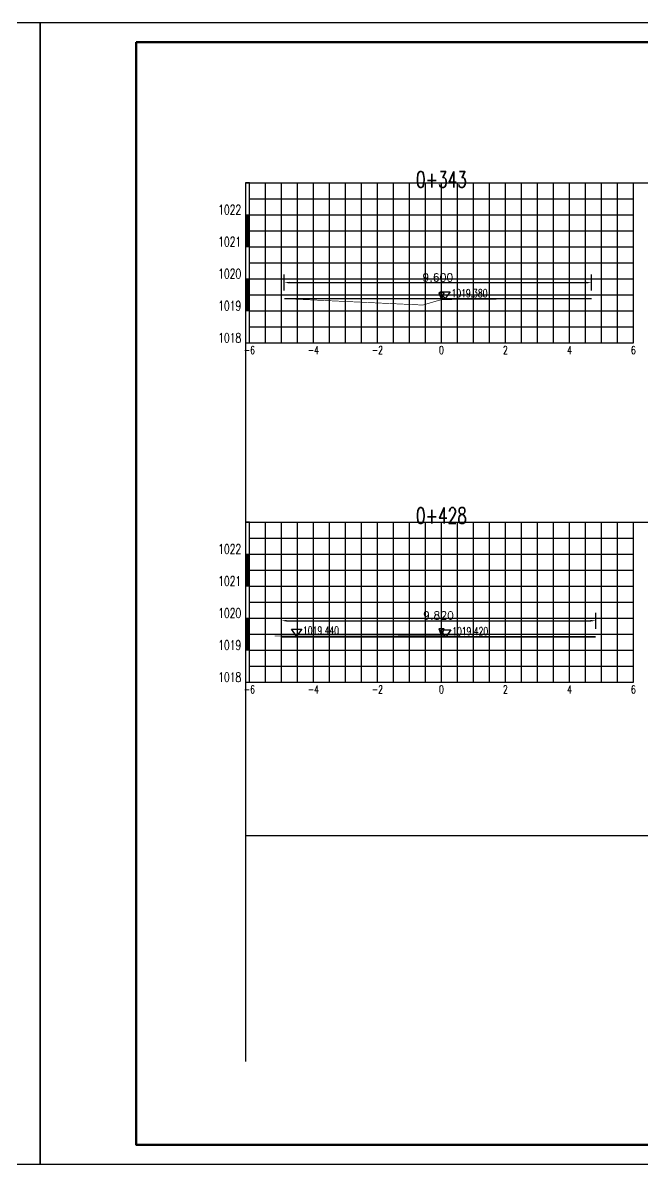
# Model space of a CAD drawing. Extents: x 695776 to 1250176, y 4443437 to 9025597.
# Drawn here: x 1051417 to 1070773, y 4482840 to 4518480 of the extents above; entities that cross this region are included whole.
import ezdxf
from ezdxf.enums import TextEntityAlignment as Align

# ---------------------------------------------------------------- set-up
doc = ezdxf.new("R2010")
doc.units = 0
doc.header["$LTSCALE"] = 0.5
doc.header["$PDSIZE"] = 0.2
doc.linetypes.add('ACAD_ISO07W100', pattern=[3.5, 0.5, -3])
doc.linetypes.add('CENTER2', pattern=[28.575, 19.05, -3.175, 3.175, -3.175])
doc.layers.get('0').update_dxf_attribs({"linetype": 'CONTINUOUS'})
doc.layers.get('Defpoints').update_dxf_attribs({"linetype": 'CONTINUOUS'})
for name, color, linetype in [('KEDU', 7, 'CONTINUOUS'), ('MIGE', 4, 'ACAD_ISO07W100'), ('MIGE1', 11, 'CONTINUOUS'), ('SANJIAO', 212, 'CONTINUOUS'), ('SHEJI', 1, 'CONTINUOUS'), ('YUANSHI', 2, 'CONTINUOUS'), ('YUANSHI1', 73, 'CONTINUOUS'), ('ZHOUXIAN', 20, 'CENTER2'), ('图框', 7, 'CONTINUOUS'), ('辅助线', 3, 'CONTINUOUS')]:
    doc.layers.add(name, color=color, linetype=linetype)
doc.styles.get("Standard").update_dxf_attribs({"font": 'rs.shx', "bigfont": 'hztxt.shx'})
doc.dimstyles.get("Standard").update_dxf_attribs({"dimtxt": 0.18, "dimasz": 0.18, "dimexe": 0.18, "dimexo": 0.0625, "dimgap": 0.09, "dimtad": 0, "dimtih": 1, "dimtoh": 1, "dimdec": 4, "dimzin": 0, "dimdsep": 46, "dimtxsty": 'Standard', "dimcen": 0.09, "dimadec": 0, "dimazin": 0, "dimtfac": 1, "dimtdec": 4, "dimtofl": 0, "dimtmove": 0, "dimatfit": 3, "dimfxl": 0, "dimtolj": 1, "dimtzin": 0, "dimarcsym": 0})

# ---------------------------------------------------------------- blocks, each defined once
blk = doc.blocks.new('zhunghao')
blk.add_lwpolyline([(0, 0), (0.33, 0.86), (-0.33, 0.86), (0, 0)])
blk = doc.blocks.new('ele_sym08')
blk.add_line((0, 0), (5.6, 0))
blk.add_lwpolyline([(0.9, 0), (0.25, 0.86), (1.55, 0.86), (0.9, 0)])
at = {"width": 0.7}
blk.add_attdef('ELEVAT', (1.7, 0.18), '', height=1, dxfattribs=at)
blk = doc.blocks.new('*D840')
at = {"color": 0, "lineweight": -2}
for p, q in [((1059589, 4510118), (1059589, 4510618)), ((1069189, 4510118), (1069189, 4510618)), ((1059751, 4510368), (1069026, 4510368))]:
    blk.add_line(p, q, dxfattribs=at)
at = {"color": 0}
for points in [[(1059751, 4510395), (1059751, 4510341), (1059589, 4510368)], [(1069026, 4510395), (1069026, 4510341), (1069189, 4510368)]]:
    blk.add_solid(points, dxfattribs=at)
at = {"layer": 'Defpoints', "color": 0}
for p in [(1069189, 4510368), (1059589, 4509868), (1069189, 4509868)]:
    blk.add_point(p, dxfattribs=at)
at = {"color": 0, "insert": (1064389, 4510530), "char_height": 250, "attachment_point": 5}
blk.add_mtext('\\A1;9.600', dxfattribs=at)
blk = doc.blocks.new('bc1_100')
blk.add_lwpolyline([(0.064, 1), (-0.063, 1), (-0.063, 0), (0.064, 0)], close=True)
at = {"width": 0.7}
blk.add_attdef('BC', text='', height=0.3, dxfattribs=at).set_placement((-0.193, 0.007), align=Align.RIGHT)
blk = doc.blocks.new('bc0_100')
for p, q in [((-0.063, 1), (-0.063, 0)), ((0.063, 0), (0.063, 1))]:
    blk.add_line(p, q)
at = {"const_width": 0.126}
blk.add_lwpolyline([(0, 1), (0, 0)], dxfattribs=at)
at = {"width": 0.7}
blk.add_attdef('BC', text='', height=0.3, dxfattribs=at).set_placement((-0.193, 0.007), align=Align.RIGHT)
blk = doc.blocks.new('*D843')
at = {"color": 0, "lineweight": -2}
for p, q in [((1059499, 4499561), (1059499, 4500061)), ((1069319, 4499561), (1069319, 4500061)), ((1059661, 4499811), (1069156, 4499811))]:
    blk.add_line(p, q, dxfattribs=at)
at = {"color": 0}
for points in [[(1059661, 4499838), (1059661, 4499784), (1059499, 4499811)], [(1069156, 4499838), (1069156, 4499784), (1069319, 4499811)]]:
    blk.add_solid(points, dxfattribs=at)
at = {"layer": 'Defpoints', "color": 0}
for p in [(1069319, 4499811), (1059499, 4499311), (1069319, 4499311)]:
    blk.add_point(p, dxfattribs=at)
at = {"color": 0, "insert": (1064409, 4499974), "char_height": 250, "attachment_point": 5}
blk.add_mtext('\\A1;9.820', dxfattribs=at)

msp = doc.modelspace()

# ---------------------------------------------------------------- linework, layer by layer
at = {"layer": 'MIGE', "linetype": 'Continuous'}
for p, q in [((1058998.7955, 4508487.6428), (1058998.7955, 4513487.6428)), ((1059998.7955, 4508487.6428), (1059998.7955, 4513487.6428)), ((1060998.7955, 4508487.6428), (1060998.7955, 4513487.6428)), ((1061998.7955, 4508487.6428), (1061998.7955, 4513487.6428)), ((1062998.7955, 4508487.6428), (1062998.7955, 4513487.6428)), ((1063998.7955, 4508487.6428), (1063998.7955, 4513487.6428)), ((1064998.7955, 4508487.6428), (1064998.7955, 4513487.6428)), ((1065998.7955, 4508487.6428), (1065998.7955, 4513487.6428)), ((1066998.7955, 4508487.6428), (1066998.7955, 4513487.6428)), ((1067998.7955, 4508487.6428), (1067998.7955, 4513487.6428)), ((1068998.7955, 4508487.6428), (1068998.7955, 4513487.6428)), ((1069998.7955, 4508487.6428), (1069998.7955, 4513487.6428)), ((1058498.7955, 4512987.6428), (1070498.7955, 4512987.6428)), ((1058498.7955, 4511987.6428), (1070498.7955, 4511987.6428)), ((1058498.7955, 4510987.6428), (1070498.7955, 4510987.6428)), ((1058498.7955, 4509987.6428), (1070498.7955, 4509987.6428)), ((1058498.7955, 4508987.6428), (1070498.7955, 4508987.6428)), ((1058998.7955, 4497891.3781), (1058998.7955, 4502891.3781)), ((1059998.7955, 4497891.3781), (1059998.7955, 4502891.3781)), ((1060998.7955, 4497891.3781), (1060998.7955, 4502891.3781)), ((1061998.7955, 4497891.3781), (1061998.7955, 4502891.3781)), ((1062998.7955, 4497891.3781), (1062998.7955, 4502891.3781)), ((1063998.7955, 4497891.3781), (1063998.7955, 4502891.3781)), ((1064998.7955, 4497891.3781), (1064998.7955, 4502891.3781)), ((1065998.7955, 4497891.3781), (1065998.7955, 4502891.3781)), ((1066998.7955, 4497891.3781), (1066998.7955, 4502891.3781)), ((1067998.7955, 4497891.3781), (1067998.7955, 4502891.3781)), ((1068998.7955, 4497891.3781), (1068998.7955, 4502891.3781)), ((1069998.7955, 4497891.3781), (1069998.7955, 4502891.3781)), ((1058498.7955, 4502391.3781), (1070498.7955, 4502391.3781)), ((1058498.7955, 4501391.3781), (1070498.7955, 4501391.3781)), ((1058498.7955, 4500391.3781), (1070498.7955, 4500391.3781)), ((1058498.7955, 4499391.3781), (1070498.7955, 4499391.3781)), ((1058498.7955, 4498391.3781), (1070498.7955, 4498391.3781))]:
    msp.add_line(p, q, dxfattribs=at)
at = {"layer": 'MIGE1'}
for p, q in [((1058498.7955, 4513487.6428), (1070498.7955, 4513487.6428)), ((1058498.7955, 4508487.6428), (1058498.7955, 4513487.6428)), ((1059498.7955, 4508487.6428), (1059498.7955, 4513487.6428)), ((1060498.7955, 4508487.6428), (1060498.7955, 4513487.6428)), ((1061498.7955, 4508487.6428), (1061498.7955, 4513487.6428)), ((1062498.7955, 4508487.6428), (1062498.7955, 4513487.6428)), ((1063498.7955, 4508487.6428), (1063498.7955, 4513487.6428)), ((1064498.7955, 4508487.6428), (1064498.7955, 4513487.6428)), ((1065498.7955, 4508487.6428), (1065498.7955, 4513487.6428)), ((1066498.7955, 4508487.6428), (1066498.7955, 4513487.6428)), ((1067498.7955, 4508487.6428), (1067498.7955, 4513487.6428)), ((1068498.7955, 4508487.6428), (1068498.7955, 4513487.6428)), ((1069498.7955, 4508487.6428), (1069498.7955, 4513487.6428)), ((1070498.7955, 4508487.6428), (1070498.7955, 4513487.6428)), ((1058498.7955, 4512487.6428), (1070498.7955, 4512487.6428)), ((1058498.7955, 4511487.6428), (1070498.7955, 4511487.6428)), ((1058498.7955, 4510487.6428), (1070498.7955, 4510487.6428)), ((1058498.7955, 4509487.6428), (1070498.7955, 4509487.6428)), ((1058498.7955, 4508487.6428), (1070498.7955, 4508487.6428)), ((1058498.7955, 4502891.3781), (1070498.7955, 4502891.3781)), ((1058498.7955, 4497891.3781), (1058498.7955, 4502891.3781)), ((1059498.7955, 4497891.3781), (1059498.7955, 4502891.3781)), ((1060498.7955, 4497891.3781), (1060498.7955, 4502891.3781)), ((1061498.7955, 4497891.3781), (1061498.7955, 4502891.3781)), ((1062498.7955, 4497891.3781), (1062498.7955, 4502891.3781)), ((1063498.7955, 4497891.3781), (1063498.7955, 4502891.3781)), ((1064498.7955, 4497891.3781), (1064498.7955, 4502891.3781)), ((1065498.7955, 4497891.3781), (1065498.7955, 4502891.3781)), ((1066498.7955, 4497891.3781), (1066498.7955, 4502891.3781)), ((1067498.7955, 4497891.3781), (1067498.7955, 4502891.3781)), ((1068498.7955, 4497891.3781), (1068498.7955, 4502891.3781)), ((1069498.7955, 4497891.3781), (1069498.7955, 4502891.3781)), ((1070498.7955, 4497891.3781), (1070498.7955, 4502891.3781)), ((1058498.7955, 4501891.3781), (1070498.7955, 4501891.3781)), ((1058498.7955, 4500891.3781), (1070498.7955, 4500891.3781)), ((1058498.7955, 4499891.3781), (1070498.7955, 4499891.3781)), ((1058498.7955, 4498891.3781), (1070498.7955, 4498891.3781)), ((1058498.7955, 4497891.3781), (1070498.7955, 4497891.3781))]:
    msp.add_line(p, q, dxfattribs=at)
at = {"layer": 'SHEJI', "const_width": 50}
for points in [[(1059588.7955, 4509867.6428), (1064498.7955, 4509867.6428), (1069188.7955, 4509867.6428)], [(1059498.7955, 4499331.7915), (1059498.7955, 4499311.3781), (1064498.7955, 4499311.3781), (1065863.7955, 4499311.3781), (1069318.7955, 4499311.3781)]]:
    msp.add_lwpolyline(points, dxfattribs=at)
at = {"layer": 'YUANSHI', "const_width": 20}
for points in [[(1059288.7955, 4499331.3781), (1059498.7955, 4499331.7915)], [(1059498.7955, 4499331.7915), (1064368.7955, 4499341.3781), (1064498.7955, 4499341.3781), (1065863.7955, 4499311.3781)]]:
    msp.add_lwpolyline(points, dxfattribs=at)
at = {"layer": 'YUANSHI1', "const_width": 20}
for points in [[(1059588.7955, 4509867.6428), (1063918.7955, 4509667.6428), (1064498.7955, 4509837.6428), (1065618.7955, 4509847.6428), (1069188.7955, 4509867.6428)], [(1065863.7955, 4499311.3781), (1066318.7955, 4499301.3781), (1069318.7955, 4499311.3781)]]:
    msp.add_lwpolyline(points, dxfattribs=at)
at = {"layer": 'ZHOUXIAN'}
for p, q in [((1064498.7955, 4509167.6428), (1064498.7955, 4510367.6428)), ((1064498.7955, 4498801.3781), (1064498.7955, 4499841.3781))]:
    msp.add_line(p, q, dxfattribs=at)
at = {"layer": '图框', "linetype": 'Continuous', "lineweight": -2, "flags": 128}
for points in [[(1001564.2899, 4518480.4611), (1001564.2899, 4482840.4611), (1051964.2899, 4482840.4611), (1051964.2899, 4518480.4611), (1001564.2899, 4518480.4611)], [(1051964.2804, 4518480.4621), (1051964.2804, 4482840.4621), (1102364.2804, 4482840.4621), (1102364.2804, 4518480.4621), (1051964.2804, 4518480.4621)]]:
    msp.add_lwpolyline(points, dxfattribs=at)
at = {"layer": '图框', "linetype": 'Continuous', "lineweight": 60, "flags": 128}
msp.add_lwpolyline([(1054964.2804, 4517880.4621), (1101764.2804, 4517880.4621), (1101764.2804, 4483440.4621), (1054964.2804, 4483440.4621), (1054964.2804, 4517880.4621)], dxfattribs=at)
at = {"layer": '辅助线'}
for points in [[(1058372.6, 4513487.6428), (1101238.1131, 4513487.6428)], [(1058372.6, 4513487.6428), (1058372.6, 4486044.5699)], [(1058372.6, 4502891.3781), (1100827.9416, 4502891.3781)], [(1058372.6, 4493105.0944), (1100377.9216, 4493105.0944)]]:
    msp.add_lwpolyline(points, dxfattribs=at)

# ---------------------------------------------------------------- block references
at = {"xscale": 250, "yscale": 250, "zscale": 250}
for p, values in [((1064388.7955, 4509867.6428), {'ELEVAT': '1019.380'}), ((1059748.7955, 4499331.7915), {'ELEVAT': '1019.440'}), ((1064408.7955, 4499311.3781), {'ELEVAT': '1019.420'})]:
    msp.add_blockref('ele_sym08', p, dxfattribs=at).add_auto_attribs(values)
at = {"layer": 'KEDU', "xscale": 1000, "yscale": 1000, "zscale": 1000}
for name, p, values in [('bc1_100', (1058435.5475, 4512487.6428), {'BC': '1022'}), ('bc0_100', (1058435.5475, 4511487.6428), {'BC': '1021'}), ('bc1_100', (1058435.5475, 4510487.6428), {'BC': '1020'}), ('bc0_100', (1058435.5475, 4509487.6428), {'BC': '1019'}), ('bc1_100', (1058435.5475, 4508487.6428), {'BC': '1018'}), ('bc1_100', (1058435.5475, 4501891.3781), {'BC': '1022'}), ('bc0_100', (1058435.5475, 4500891.3781), {'BC': '1021'}), ('bc1_100', (1058435.5475, 4499891.3781), {'BC': '1020'}), ('bc0_100', (1058435.5475, 4498891.3781), {'BC': '1019'}), ('bc1_100', (1058435.5475, 4497891.3781), {'BC': '1018'})]:
    msp.add_blockref(name, p, dxfattribs=at).add_auto_attribs(values)
at = {"layer": 'SANJIAO', "xscale": 250, "yscale": 250, "zscale": 250}
for p in [(1064498.7955, 4509837.6428), (1064498.7955, 4499341.3781)]:
    msp.add_blockref('zhunghao', p, dxfattribs=at)

# ---------------------------------------------------------------- texts
at = {"width": 0.7}
for s, p in [('0+343', (1064498.7955, 4513337.6428)), ('0+428', (1064498.7955, 4502841.3781))]:
    msp.add_text(s, height=500, dxfattribs=at).set_placement(p, align=Align.CENTER)
at = {"layer": 'KEDU', "width": 0.7}
for s, p in [('-6', (1058498.7955, 4508137.6428)), ('-4', (1060498.7955, 4508137.6428)), ('-2', (1062498.7955, 4508137.6428)), ('0', (1064498.7955, 4508137.6428)), ('0', (1064498.7955, 4508137.6428)), ('2', (1066498.7955, 4508137.6428)), ('4', (1068498.7955, 4508137.6428)), ('6', (1070498.7955, 4508137.6428)), ('-6', (1058498.7955, 4497541.3781)), ('-4', (1060498.7955, 4497541.3781)), ('-2', (1062498.7955, 4497541.3781)), ('0', (1064498.7955, 4497541.3781)), ('0', (1064498.7955, 4497541.3781)), ('2', (1066498.7955, 4497541.3781)), ('4', (1068498.7955, 4497541.3781)), ('6', (1070498.7955, 4497541.3781))]:
    msp.add_text(s, height=250, dxfattribs=at).set_placement(p, align=Align.CENTER)

# ---------------------------------------------------------------- dimensions: what is measured, and where the dimension line sits
for base, p1, p2, picture, middle in [((1069188.7955, 4510367.6428), (1059588.7955, 4509867.6428), (1069188.7955, 4509867.6428), '*D840', (1064388.7955, 4510530.1428)), ((1069318.7955, 4499811.3781), (1059498.7955, 4499311.3781), (1069318.7955, 4499311.3781), '*D843', (1064408.7955, 4499973.8781))]:
    dim = msp.add_linear_dim(base=base, p1=p1, p2=p2, dimstyle='Standard', override={"dimtxt": 250, "dimasz": 162.5, "dimexe": 250, "dimexo": 250, "dimgap": 37.5, "dimtad": 1, "dimtih": 0, "dimtoh": 0, "dimdec": 3, "dimlfac": 0.001})
    dim.commit()
    dim.dimension.update_dxf_attribs({"geometry": picture, "text_midpoint": middle})

doc.saveas('drawing.dxf')
